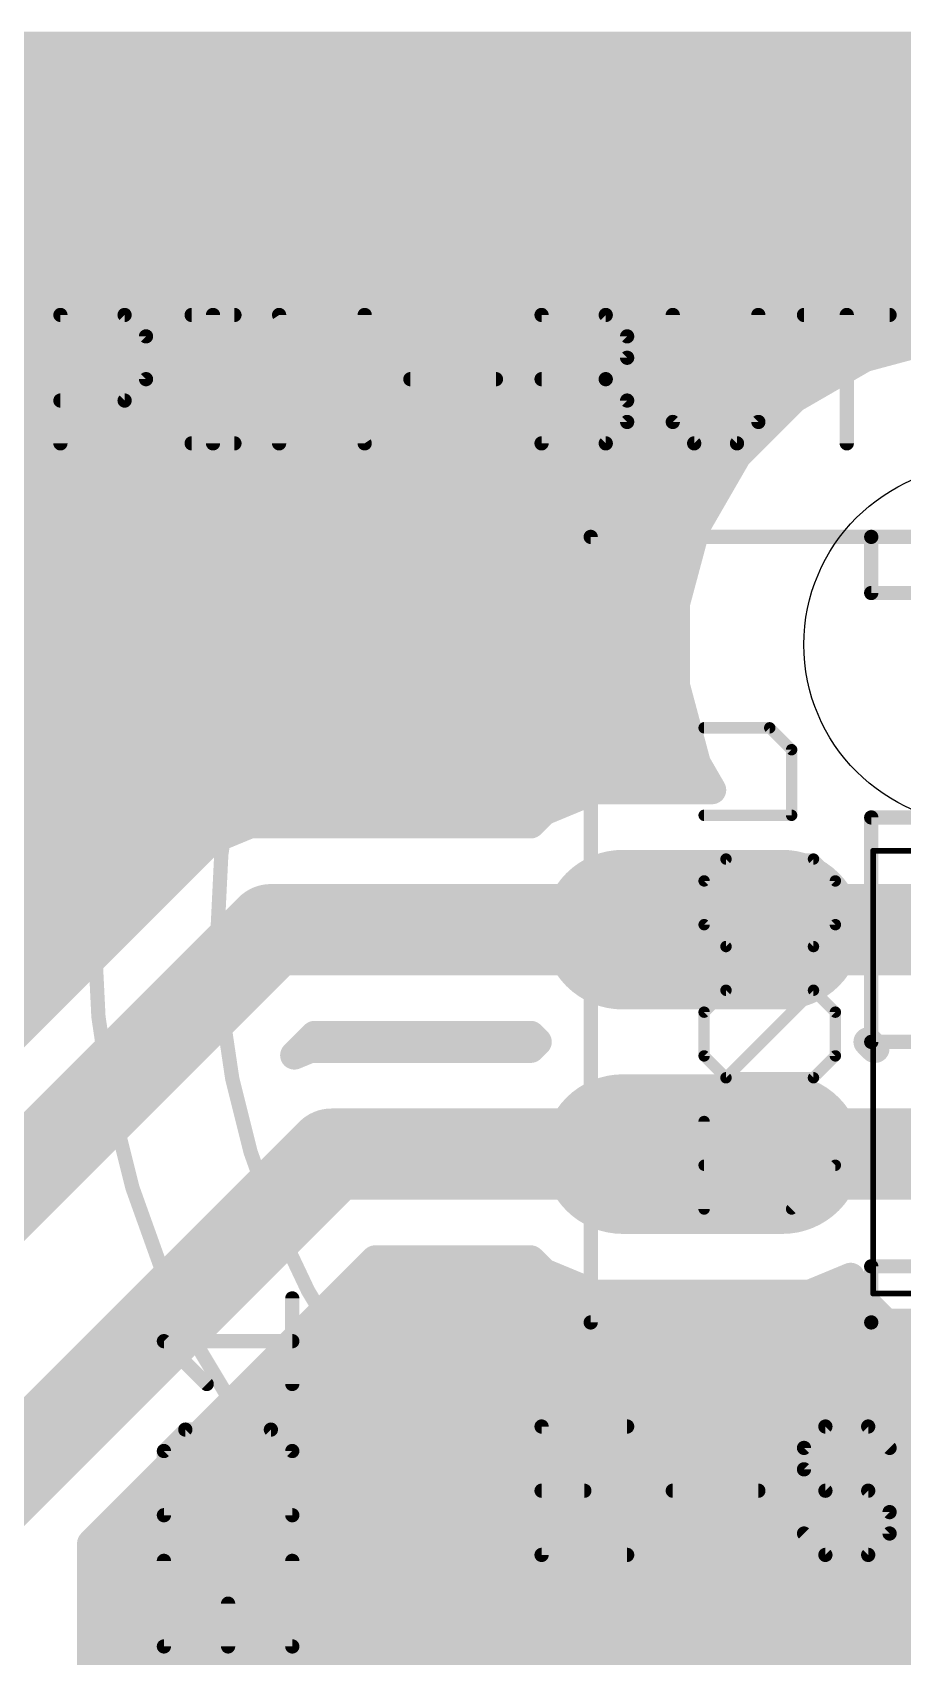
# Model space of a CAD drawing. Extents: x -15.2 to 43.2, y -12.7 to 63.2.
# Drawn here: x 5.5 to 13.25, y 39.24 to 53.71 of the extents above; entities that cross this region are included whole.
import ezdxf

# ---------------------------------------------------------------- set-up
doc = ezdxf.new("R2010")
doc.units = 0
for name, color, linetype in [('16', 175, 'CONTINUOUS'), ('17', 82, 'CONTINUOUS'), ('20', 7, 'CONTINUOUS'), ('21', 253, 'CONTINUOUS'), ('25', 253, 'CONTINUOUS'), ('27', 253, 'CONTINUOUS'), ('28', 253, 'CONTINUOUS'), ('40', 175, 'CONTINUOUS')]:
    doc.layers.add(name, color=color, linetype=linetype)

# ---------------------------------------------------------------- blocks, each defined once
blk = doc.blocks.new('LONGP100')
at = {"const_width": 1}
blk.add_lwpolyline([(-0.5, 0), (0.5, 0)], dxfattribs=at)
at = {"const_width": 0.5}
for points in [[(-0.5, 0.25, 1), (-0.5, -0.25)], [(0.5, -0.25, 1), (0.5, 0.25)]]:
    blk.add_lwpolyline(points, format="xyb", dxfattribs=at)

msp = doc.modelspace()

# ---------------------------------------------------------------- linework, layer by layer
at = {"layer": '16'}
for points, const_width in [([(0, 53.594), (27.94, 53.594)], 0.254), ([(0, 53.34), (27.94, 53.34)], 0.254), ([(0, 53.086), (27.94, 53.086)], 0.254), ([(0, 52.832), (27.94, 52.832)], 0.254), ([(0, 52.578), (27.94, 52.578)], 0.254), ([(0, 52.324), (27.94, 52.324)], 0.254), ([(0, 52.07), (27.94, 52.07)], 0.254), ([(0, 51.816), (27.94, 51.816)], 0.254), ([(0, 51.562), (27.94, 51.562)], 0.254), ([(0, 51.308), (27.94, 51.308)], 0.254), ([(0, 51.054), (27.94, 51.054)], 0.254), ([(13.6089, 51.003), (12.9112, 50.8161)], 0.254), ([(12.9112, 50.8161), (12.2858, 50.4549)], 0.254), ([(0, 50.8), (12.8834, 50.8)], 0.254), ([(0, 50.546), (12.4435, 50.546)], 0.254), ([(12.2858, 50.4549), (11.7751, 49.9442)], 0.254), ([(0, 50.292), (12.1228, 50.292)], 0.254), ([(0, 50.038), (11.8688, 50.038)], 0.254), ([(11.7751, 49.9442), (11.4139, 49.3188)], 0.254), ([(0, 49.784), (11.6825, 49.784)], 0.254), ([(0, 49.53), (11.5359, 49.53)], 0.254), ([(0, 49.276), (11.4025, 49.276)], 0.254), ([(11.4139, 49.3188), (11.227, 48.6211)], 0.254), ([(0, 49.022), (11.3344, 49.022)], 0.254), ([(0, 48.768), (11.2664, 48.768)], 0.254), ([(0, 48.514), (11.227, 48.514)], 0.254), ([(11.227, 48.6211), (11.227, 47.8989)], 0.254), ([(0, 48.26), (11.227, 48.26)], 0.254), ([(0, 48.006), (11.227, 48.006)], 0.254), ([(11.227, 47.8989), (11.4139, 47.2012)], 0.254), ([(0, 47.752), (11.2664, 47.752)], 0.254), ([(0, 47.498), (11.3344, 47.498)], 0.254), ([(0, 47.244), (11.4025, 47.244)], 0.254), ([(11.4139, 47.2012), (11.5506, 46.9646)], 0.254), ([(0, 46.99), (11.5359, 46.99)], 0.254), ([(10.5084, 46.9646), (10.051, 46.7751)], 0.254), ([(11.5506, 46.9646), (10.5084, 46.9646)], 0.254), ([(10.051, 46.7751), (9.9357, 46.6598)], 0.254), ([(0, 46.736), (10.0119, 46.736)], 0.254), ([(7.4331, 46.6598), (7.0876, 46.5167)], 0.254), ([(9.9357, 46.6598), (7.4331, 46.6598)], 0.254), ([(0, 46.482), (7.0529, 46.482)], 0.254), ([(7.0876, 46.5167), (2.0076, 41.4367)], 0.254), ([(0, 46.228), (6.7989, 46.228)], 0.254), ([(0, 45.974), (6.5449, 45.974)], 0.254), ([(7.62, 45.72), (2.54, 40.64)], 0.8128), ([(11.4672, 45.72), (7.62, 45.72)], 0.8128), ([(11.4672, 45.72), (13.875, 45.72)], 0.8128), ([(0, 45.72), (6.2909, 45.72)], 0.254), ([(0, 45.466), (6.0369, 45.466)], 0.254), ([(0, 45.212), (5.7829, 45.212)], 0.254), ([(0, 44.958), (5.5289, 44.958)], 0.254), ([(7.8293, 44.6003), (8.0093, 44.7802)], 0.254), ([(8.0093, 44.7802), (9.9357, 44.7802)], 0.254), ([(9.9357, 44.7802), (9.9959, 44.72)], 0.254), ([(7.9731, 44.6598), (7.8293, 44.6003)], 0.254), ([(7.9331, 44.704), (9.9799, 44.704)], 0.254), ([(9.9357, 44.6598), (7.9731, 44.6598)], 0.254), ([(9.9959, 44.72), (9.9357, 44.6598)], 0.254), ([(12.9385, 44.72), (12.9421, 44.7236)], 0.254), ([(12.9987, 44.6598), (12.9385, 44.72)], 0.254), ([(12.9421, 44.7236), (13.0059, 44.6598)], 0.254), ([(12.9545, 44.704), (12.9617, 44.704)], 0.254), ([(13.0059, 44.6598), (12.9987, 44.6598)], 0.254), ([(8.16, 43.72), (5.08, 40.64)], 0.8128), ([(11.4672, 43.72), (8.16, 43.72)], 0.8128), ([(11.4672, 43.72), (13.525, 43.72)], 0.8128), ([(13.525, 43.72), (13.97, 43.275)], 0.8128), ([(6.0198, 40.2507), (8.5493, 42.7802)], 0.254), ([(8.5493, 42.7802), (9.9357, 42.7802)], 0.254), ([(9.9357, 42.7802), (10.051, 42.6649)], 0.254), ([(8.4411, 42.672), (10.0439, 42.672)], 0.254), ([(10.051, 42.6649), (10.5084, 42.4754)], 0.254), ([(12.426, 42.4754), (12.7866, 42.6248)], 0.254), ([(12.7866, 42.6248), (12.7866, 42.5291)], 0.254), ([(10.5084, 42.4754), (12.426, 42.4754)], 0.254), ([(12.7866, 42.5291), (13.0991, 42.2166)], 0.254), ([(8.1871, 42.418), (12.8977, 42.418)], 0.254), ([(7.9331, 42.164), (27.94, 42.164)], 0.254), ([(13.0991, 42.2166), (14.8409, 42.2166)], 0.254), ([(7.6791, 41.91), (27.94, 41.91)], 0.254), ([(7.4251, 41.656), (27.94, 41.656)], 0.254), ([(7.1711, 41.402), (27.94, 41.402)], 0.254), ([(6.9171, 41.148), (27.94, 41.148)], 0.254), ([(6.6631, 40.894), (27.94, 40.894)], 0.254), ([(6.4091, 40.64), (27.94, 40.64)], 0.254), ([(6.0198, 36.6431), (6.0198, 40.2507)], 0.254), ([(6.1551, 40.386), (27.94, 40.386)], 0.254), ([(6.0198, 40.132), (27.94, 40.132)], 0.254), ([(6.0198, 39.878), (27.94, 39.878)], 0.254), ([(6.0198, 39.624), (27.94, 39.624)], 0.254), ([(6.0198, 39.37), (27.94, 39.37)], 0.254), ([(6.0198, 39.116), (27.94, 39.116)], 0.254)]:
    msp.add_lwpolyline(points, dxfattribs=dict(at, const_width=const_width))
for points, const_width in [([(12.8948, 50.8774, 1), (12.9277, 50.7547)], 0.127), ([(12.943, 50.7611, 1), (12.8795, 50.8711)], 0.127), ([(12.8834, 50.7365, 1), (12.8834, 50.8635)], 0.127), ([(12.4435, 50.4825, 1), (12.4435, 50.6095)], 0.127), ([(12.254, 50.5099, 1), (12.3175, 50.4)], 0.127), ([(12.3307, 50.41, 1), (12.2409, 50.4998)], 0.127), ([(12.1228, 50.2285, 1), (12.1228, 50.3555)], 0.127), ([(11.8688, 49.9745, 1), (11.8688, 50.1015)], 0.127), ([(11.7302, 49.9891, 1), (11.82, 49.8993)], 0.127), ([(11.83, 49.9125, 1), (11.7201, 49.976)], 0.127), ([(11.6825, 49.7205, 1), (11.6825, 49.8475)], 0.127), ([(11.5359, 49.4665, 1), (11.5359, 49.5935)], 0.127), ([(11.3589, 49.3505, 1), (11.4689, 49.287)], 0.127), ([(11.4753, 49.3023, 1), (11.3526, 49.3352)], 0.127), ([(11.4025, 49.2125, 1), (11.4025, 49.3395)], 0.127), ([(11.3344, 48.9585, 1), (11.3344, 49.0855)], 0.127), ([(11.2664, 48.7045, 1), (11.2664, 48.8315)], 0.127), ([(11.2905, 48.6211, 1), (11.1635, 48.6211)], 0.127), ([(11.1657, 48.6376, 1), (11.2883, 48.6047)], 0.127), ([(11.227, 48.4505, 1), (11.227, 48.5775)], 0.127), ([(11.227, 48.1965, 1), (11.227, 48.3235)], 0.127), ([(11.227, 47.9425, 1), (11.227, 48.0695)], 0.127), ([(11.2883, 47.9153, 1), (11.1657, 47.8824)], 0.127), ([(11.1635, 47.8989, 1), (11.2905, 47.8989)], 0.127), ([(11.2664, 47.6885, 1), (11.2664, 47.8155)], 0.127), ([(11.3344, 47.4345, 1), (11.3344, 47.5615)], 0.127), ([(11.4689, 47.233, 1), (11.3589, 47.1695)], 0.127), ([(11.4025, 47.1805, 1), (11.4025, 47.3075)], 0.127), ([(11.3526, 47.1848, 1), (11.4753, 47.2177)], 0.127), ([(10.5084, 47.0281, 1), (10.5084, 46.9011)], 0.127), ([(10.5327, 46.9059, 1), (10.4841, 47.0233)], 0.127), ([(11.4956, 46.9328, 1), (11.6056, 46.9963)], 0.127), ([(11.5359, 46.9265, 1), (11.5359, 47.0535)], 0.127), ([(11.5506, 46.9011, 1), (11.5506, 47.0281)], 0.127), ([(10.0267, 46.8338, 1), (10.0753, 46.7165)], 0.127), ([(10.0959, 46.7302, 1), (10.0061, 46.82)], 0.127), ([(7.4331, 46.7233, 1), (7.4331, 46.5963)], 0.127), ([(7.4574, 46.6011, 1), (7.4088, 46.7185)], 0.127), ([(9.8908, 46.7047, 1), (9.9806, 46.6149)], 0.127), ([(9.9357, 46.5963, 1), (9.9357, 46.7233)], 0.127), ([(10.0119, 46.6725, 1), (10.0119, 46.7995)], 0.127), ([(7.0633, 46.5754, 1), (7.1119, 46.4581)], 0.127), ([(7.1325, 46.4718, 1), (7.0427, 46.5616)], 0.127), ([(7.0529, 46.4185, 1), (7.0529, 46.5455)], 0.127), ([(6.7989, 46.1645, 1), (6.7989, 46.2915)], 0.127), ([(6.5449, 45.9105, 1), (6.5449, 46.0375)], 0.127), ([(7.62, 45.9232, 1), (7.62, 45.5168)], 0.4064), ([(7.7637, 45.5763, 1), (7.4763, 45.8637)], 0.4064), ([(11.4672, 45.9232, 1), (11.4672, 45.5168)], 0.4064), ([(11.4672, 45.5168, 1), (11.4672, 45.9232)], 0.4064), ([(6.2909, 45.6565, 1), (6.2909, 45.7835)], 0.127), ([(6.0369, 45.4025, 1), (6.0369, 45.5295)], 0.127), ([(5.7829, 45.1485, 1), (5.7829, 45.2755)], 0.127), ([(5.5289, 44.8945, 1), (5.5289, 45.0215)], 0.127), ([(8.0093, 44.8437, 1), (8.0093, 44.7167)], 0.127), ([(8.0542, 44.7353, 1), (7.9644, 44.8251)], 0.127), ([(9.9806, 44.8251, 1), (9.8908, 44.7353)], 0.127), ([(9.9357, 44.7167, 1), (9.9357, 44.8437)], 0.127), ([(7.805, 44.6589, 1), (7.8536, 44.5416)], 0.127), ([(7.9331, 44.7675, 1), (7.9331, 44.6405)], 0.127), ([(7.9731, 44.7233, 1), (7.9731, 44.5963)], 0.127), ([(7.9974, 44.6011, 1), (7.9488, 44.7185)], 0.127), ([(9.8908, 44.7047, 1), (9.9806, 44.6149)], 0.127), ([(9.9357, 44.5963, 1), (9.9357, 44.7233)], 0.127), ([(10.0408, 44.6751, 1), (9.951, 44.7649)], 0.127), ([(9.951, 44.6751, 1), (10.0408, 44.7649)], 0.127), ([(9.9799, 44.6405, 1), (9.9799, 44.7675)], 0.127), ([(12.9834, 44.7649, 1), (12.8936, 44.6751)], 0.127), ([(12.8936, 44.7649, 1), (12.9834, 44.6751)], 0.127), ([(12.987, 44.7685, 1), (12.8972, 44.6787)], 0.127), ([(12.9545, 44.7675, 1), (12.9545, 44.6405)], 0.127), ([(12.987, 44.6787, 1), (12.8972, 44.7685)], 0.127), ([(12.9987, 44.7233, 1), (12.9987, 44.5963)], 0.127), ([(12.9538, 44.6149, 1), (13.0436, 44.7047)], 0.127), ([(12.961, 44.6149, 1), (13.0508, 44.7047)], 0.127), ([(12.9617, 44.6405, 1), (12.9617, 44.7675)], 0.127), ([(13.0059, 44.5963, 1), (13.0059, 44.7233)], 0.127), ([(7.7844, 44.6452, 1), (7.8742, 44.5554)], 0.127), ([(8.16, 43.9232, 1), (8.16, 43.5168)], 0.4064), ([(8.3037, 43.5763, 1), (8.0163, 43.8637)], 0.4064), ([(11.4672, 43.9232, 1), (11.4672, 43.5168)], 0.4064), ([(11.4672, 43.5168, 1), (11.4672, 43.9232)], 0.4064), ([(13.6687, 43.8637, 1), (13.3813, 43.5763)], 0.4064), ([(8.5493, 42.8437, 1), (8.5493, 42.7167)], 0.127), ([(8.5942, 42.7353, 1), (8.5044, 42.8251)], 0.127), ([(9.9806, 42.8251, 1), (9.8908, 42.7353)], 0.127), ([(9.9357, 42.7167, 1), (9.9357, 42.8437)], 0.127), ([(8.4411, 42.7355, 1), (8.4411, 42.6085)], 0.127), ([(10.0753, 42.7235, 1), (10.0267, 42.6062)], 0.127), ([(10.0061, 42.62, 1), (10.0959, 42.7098)], 0.127), ([(10.0439, 42.6085, 1), (10.0439, 42.7355)], 0.127), ([(12.8501, 42.6248, 1), (12.7231, 42.6248)], 0.127), ([(12.8109, 42.5661, 1), (12.7623, 42.6834)], 0.127), ([(10.5084, 42.5389, 1), (10.5084, 42.4119)], 0.127), ([(10.4841, 42.4167, 1), (10.5327, 42.5341)], 0.127), ([(12.4017, 42.5341, 1), (12.4503, 42.4167)], 0.127), ([(12.426, 42.4119, 1), (12.426, 42.5389)], 0.127), ([(12.8315, 42.574, 1), (12.7417, 42.4842)], 0.127), ([(12.7231, 42.5291, 1), (12.8501, 42.5291)], 0.127), ([(8.1871, 42.4815, 1), (8.1871, 42.3545)], 0.127), ([(12.8977, 42.3545, 1), (12.8977, 42.4815)], 0.127), ([(7.9331, 42.2275, 1), (7.9331, 42.1005)], 0.127), ([(13.0991, 42.2801, 1), (13.0991, 42.1531)], 0.127), ([(13.0542, 42.1717, 1), (13.144, 42.2615)], 0.127), ([(7.6791, 41.9735, 1), (7.6791, 41.8465)], 0.127), ([(7.4251, 41.7195, 1), (7.4251, 41.5925)], 0.127), ([(7.1711, 41.4655, 1), (7.1711, 41.3385)], 0.127), ([(6.9171, 41.2115, 1), (6.9171, 41.0845)], 0.127), ([(6.6631, 40.9575, 1), (6.6631, 40.8305)], 0.127), ([(6.4091, 40.7035, 1), (6.4091, 40.5765)], 0.127), ([(6.0833, 40.2507, 1), (5.9563, 40.2507)], 0.127), ([(6.1551, 40.4495, 1), (6.1551, 40.3225)], 0.127), ([(5.9749, 40.2956, 1), (6.0647, 40.2058)], 0.127), ([(6.0198, 40.1955, 1), (6.0198, 40.0685)], 0.127), ([(6.0198, 39.9415, 1), (6.0198, 39.8145)], 0.127), ([(6.0198, 39.6875, 1), (6.0198, 39.5605)], 0.127), ([(6.0198, 39.4335, 1), (6.0198, 39.3065)], 0.127), ([(6.0198, 39.1795, 1), (6.0198, 39.0525)], 0.127)]:
    msp.add_lwpolyline(points, format="xyb", dxfattribs=dict(at, const_width=const_width))
at = {"layer": '20'}
msp.add_circle((13.97, 48.26), 1.6, dxfattribs=at)
at = {"layer": '21'}
for points, const_width in [([(13.97, 37.795, 1), (13.97, 53.645, 1), (13.97, 37.795)], 0.127), ([(13.97, 38.895, 1), (13.97, 52.545, 1), (13.97, 38.895)], 0.127), ([(10.47, 49.2518, 1), (10.47, 49.1882)], 0.0635), ([(10.5018, 49.22, 1), (10.4383, 49.22)], 0.0635), ([(12.97, 49.2518, 1), (12.97, 49.1882)], 0.0635), ([(13.0018, 49.22, 1), (12.9383, 49.22)], 0.0635), ([(12.97, 49.1882, 1), (12.97, 49.2518)], 0.0635), ([(12.97, 48.7518, 1), (12.97, 48.6882)], 0.0635), ([(12.9383, 48.72, 1), (13.0018, 48.72)], 0.0635), ([(12.97, 46.7518, 1), (12.97, 46.6882)], 0.0635), ([(13.0018, 46.72, 1), (12.9383, 46.72)], 0.0635), ([(12.97, 44.7518, 1), (12.97, 44.6882)], 0.0635), ([(12.9383, 44.72, 1), (13.0018, 44.72)], 0.0635), ([(12.97, 42.7518, 1), (12.97, 42.6882)], 0.0635), ([(13.0018, 42.72, 1), (12.9383, 42.72)], 0.0635), ([(10.47, 42.2518, 1), (10.47, 42.1882)], 0.0635), ([(12.97, 42.2518, 1), (12.97, 42.1882)], 0.0635), ([(12.97, 42.1882, 1), (12.97, 42.2518)], 0.0635), ([(10.4383, 42.22, 1), (10.5018, 42.22)], 0.0635), ([(12.9383, 42.22, 1), (13.0018, 42.22)], 0.0635)]:
    msp.add_lwpolyline(points, format="xyb", dxfattribs=dict(at, const_width=const_width))
at = {"layer": '21', "const_width": 0.127}
for points in [[(10.47, 42.22), (10.47, 49.22)], [(10.47, 49.22), (12.97, 49.22)], [(12.97, 49.22), (13.97, 49.22)], [(12.97, 48.72), (12.97, 49.22)], [(13.97, 48.72), (12.97, 48.72)], [(12.97, 44.72), (12.97, 46.72)], [(12.97, 46.72), (14.97, 46.72)], [(14.97, 44.72), (12.97, 44.72)], [(14.97, 42.72), (12.97, 42.72)], [(12.97, 42.72), (12.97, 42.22)], [(12.97, 42.22), (10.47, 42.22)], [(14.97, 42.22), (12.97, 42.22)]]:
    msp.add_lwpolyline(points, dxfattribs=at)
at = {"layer": '25', "const_width": 0.127}
for points in [[(7.8105, 41.6717), (7.8105, 42.4343)], [(7.0479, 41.6717), (6.6665, 42.053)], [(6.6665, 42.053), (7.8105, 42.053)], [(6.8572, 41.2649), (6.6665, 41.0743)], [(7.6198, 41.2649), (6.8572, 41.2649)], [(7.8105, 41.0743), (7.6198, 41.2649)], [(10.7948, 41.2925), (10.0321, 41.2925)], [(10.0321, 41.2925), (10.0321, 40.1485)], [(12.5616, 41.2925), (12.3709, 41.1018)], [(12.9429, 41.2925), (12.5616, 41.2925)], [(13.1335, 41.1018), (12.9429, 41.2925)], [(6.6665, 41.0743), (6.6665, 40.5023)], [(7.8105, 40.5023), (7.8105, 41.0743)], [(12.3709, 41.1018), (12.3709, 40.9111)], [(12.3709, 40.9111), (12.5616, 40.7205)], [(10.0321, 40.7205), (10.4134, 40.7205)], [(11.2015, 40.7205), (11.9642, 40.7205)], [(12.5616, 40.7205), (12.9429, 40.7205)], [(12.9429, 40.7205), (13.1335, 40.5298)], [(6.6665, 40.5023), (7.8105, 40.5023)], [(13.1335, 40.5298), (13.1335, 40.3392)], [(12.5616, 40.1485), (12.3709, 40.3392)], [(13.1335, 40.3392), (12.9429, 40.1485)], [(6.6665, 40.0955), (6.6665, 39.3329)], [(7.8105, 39.3329), (7.8105, 40.0955)], [(10.0321, 40.1485), (10.7948, 40.1485)], [(12.9429, 40.1485), (12.5616, 40.1485)], [(7.2385, 39.3329), (7.2385, 39.7142)], [(6.6665, 39.3329), (7.8105, 39.3329)]]:
    msp.add_lwpolyline(points, dxfattribs=at)
at = {"layer": '25', "const_width": 0.0635}
for points in [[(7.8422, 42.4343, 1), (7.7788, 42.4343)], [(6.6665, 42.0848, 1), (6.6665, 42.0213)], [(6.689, 42.0755, 1), (6.6441, 42.0306)], [(7.8105, 42.0213, 1), (7.8105, 42.0848)], [(7.0254, 41.6492, 1), (7.0703, 41.6941)], [(7.7788, 41.6717, 1), (7.8422, 41.6717)], [(6.8572, 41.2967, 1), (6.8572, 41.2332)], [(6.8796, 41.2425, 1), (6.8347, 41.2874)], [(7.6423, 41.2874, 1), (7.5974, 41.2425)], [(7.6198, 41.2332, 1), (7.6198, 41.2967)], [(10.0321, 41.3242, 1), (10.0321, 41.2607)], [(10.0639, 41.2925, 1), (10.0004, 41.2925)], [(10.7948, 41.2607, 1), (10.7948, 41.3242)], [(12.5616, 41.3242, 1), (12.5616, 41.2607)], [(12.584, 41.27, 1), (12.5391, 41.3149)], [(12.9653, 41.3149, 1), (12.9204, 41.27)], [(12.9429, 41.2607, 1), (12.9429, 41.3242)], [(6.6983, 41.0743, 1), (6.6348, 41.0743)], [(6.6441, 41.0967, 1), (6.689, 41.0518)], [(7.8422, 41.0743, 1), (7.7788, 41.0743)], [(7.788, 41.0518, 1), (7.833, 41.0967)], [(12.4026, 41.1018, 1), (12.3391, 41.1018)], [(12.3484, 41.1243, 1), (12.3933, 41.0794)], [(13.1111, 41.0794, 1), (13.156, 41.1243)], [(12.3933, 40.9336, 1), (12.3484, 40.8887)], [(12.3391, 40.9111, 1), (12.4026, 40.9111)], [(10.0321, 40.7522, 1), (10.0321, 40.6887)], [(10.4134, 40.6887, 1), (10.4134, 40.7522)], [(11.2015, 40.7522, 1), (11.2015, 40.6887)], [(11.9642, 40.6887, 1), (11.9642, 40.7522)], [(12.5616, 40.7522, 1), (12.5616, 40.6887)], [(12.5391, 40.698, 1), (12.584, 40.7429)], [(12.9653, 40.7429, 1), (12.9204, 40.698)], [(12.9429, 40.6887, 1), (12.9429, 40.7522)], [(6.6665, 40.534, 1), (6.6665, 40.4705)], [(6.6348, 40.5023, 1), (6.6983, 40.5023)], [(7.7788, 40.5023, 1), (7.8422, 40.5023)], [(7.8105, 40.4705, 1), (7.8105, 40.534)], [(13.1653, 40.5298, 1), (13.1018, 40.5298)], [(13.1111, 40.5074, 1), (13.156, 40.5523)], [(12.3933, 40.3616, 1), (12.3484, 40.3167)], [(13.156, 40.3167, 1), (13.1111, 40.3616)], [(13.1018, 40.3392, 1), (13.1653, 40.3392)], [(6.6983, 40.0955, 1), (6.6348, 40.0955)], [(7.8422, 40.0955, 1), (7.7788, 40.0955)], [(10.0321, 40.1803, 1), (10.0321, 40.1167)], [(10.0004, 40.1485, 1), (10.0639, 40.1485)], [(10.7948, 40.1167, 1), (10.7948, 40.1803)], [(12.5616, 40.1803, 1), (12.5616, 40.1167)], [(12.5391, 40.126, 1), (12.584, 40.171)], [(12.9204, 40.171, 1), (12.9653, 40.126)], [(12.9429, 40.1167, 1), (12.9429, 40.1803)], [(7.2703, 39.7142, 1), (7.2068, 39.7142)], [(6.6665, 39.3646, 1), (6.6665, 39.3011)], [(6.6348, 39.3329, 1), (6.6983, 39.3329)], [(7.2068, 39.3329, 1), (7.2703, 39.3329)], [(7.7788, 39.3329, 1), (7.8422, 39.3329)], [(7.8105, 39.3011, 1), (7.8105, 39.3646)]]:
    msp.add_lwpolyline(points, format="xyb", dxfattribs=at)
at = {"layer": '27', "const_width": 0.127}
for points in [[(5.7443, 50.0535), (5.7443, 51.1975)], [(5.7443, 51.1975), (6.3163, 51.1975)], [(6.3163, 51.1975), (6.5069, 51.0068)], [(6.9137, 51.1975), (7.295, 51.1975)], [(7.1044, 50.0535), (7.1044, 51.1975)], [(7.6933, 50.0535), (7.6933, 51.1975)], [(7.6933, 51.1975), (8.4559, 50.0535)], [(8.4559, 50.0535), (8.4559, 51.1975)], [(10.0321, 50.0535), (10.0321, 51.1975)], [(10.0321, 51.1975), (10.6041, 51.1975)], [(10.6041, 51.1975), (10.7947, 51.0068)], [(11.2015, 51.1975), (11.2015, 50.2442)], [(11.9641, 50.2442), (11.9641, 51.1975)], [(12.3709, 51.1975), (13.1335, 51.1975)], [(12.7522, 50.0535), (12.7522, 51.1975)], [(6.5069, 51.0068), (6.5069, 50.6255)], [(10.7947, 51.0068), (10.7947, 50.8162)], [(10.7947, 50.8162), (10.6041, 50.6255)], [(6.5069, 50.6255), (6.3163, 50.4348)], [(8.8627, 50.6255), (9.6253, 50.6255)], [(10.0321, 50.6255), (10.6041, 50.6255)], [(10.6041, 50.6255), (10.7947, 50.4348)], [(6.3163, 50.4348), (5.7443, 50.4348)], [(10.7947, 50.4348), (10.7947, 50.2442)], [(10.7947, 50.2442), (10.6041, 50.0535)], [(11.2015, 50.2442), (11.3921, 50.0535)], [(11.7735, 50.0535), (11.9641, 50.2442)], [(6.9137, 50.0535), (7.295, 50.0535)], [(10.6041, 50.0535), (10.0321, 50.0535)], [(11.3921, 50.0535), (11.7735, 50.0535)]]:
    msp.add_lwpolyline(points, dxfattribs=at)
at = {"layer": '27', "const_width": 0.0635}
for points in [[(5.776, 51.1975, 1), (5.7125, 51.1975)], [(5.7443, 51.2292, 1), (5.7443, 51.1657)], [(6.3387, 51.2199, 1), (6.2938, 51.175)], [(6.3163, 51.1657, 1), (6.3163, 51.2292)], [(6.9137, 51.2292, 1), (6.9137, 51.1657)], [(7.1361, 51.1975, 1), (7.0726, 51.1975)], [(7.295, 51.1657, 1), (7.295, 51.2292)], [(7.725, 51.1975, 1), (7.6615, 51.1975)], [(7.7197, 51.2151, 1), (7.6669, 51.1799)], [(8.4877, 51.1975, 1), (8.4242, 51.1975)], [(10.0638, 51.1975, 1), (10.0003, 51.1975)], [(10.0321, 51.2292, 1), (10.0321, 51.1657)], [(10.6265, 51.2199, 1), (10.5816, 51.175)], [(10.6041, 51.1657, 1), (10.6041, 51.2292)], [(11.2332, 51.1975, 1), (11.1697, 51.1975)], [(11.9959, 51.1975, 1), (11.9324, 51.1975)], [(12.3709, 51.2292, 1), (12.3709, 51.1657)], [(12.784, 51.1975, 1), (12.7204, 51.1975)], [(13.1335, 51.1657, 1), (13.1335, 51.2292)], [(6.5387, 51.0068, 1), (6.4752, 51.0068)], [(6.4845, 50.9844, 1), (6.5294, 51.0293)], [(10.8265, 51.0068, 1), (10.763, 51.0068)], [(10.7723, 50.9844, 1), (10.8172, 51.0293)], [(10.763, 50.8162, 1), (10.8265, 50.8162)], [(10.8172, 50.7937, 1), (10.7723, 50.8386)], [(6.4752, 50.6255, 1), (6.5387, 50.6255)], [(6.5294, 50.603, 1), (6.4845, 50.6479)], [(8.8627, 50.6572, 1), (8.8627, 50.5937)], [(9.6253, 50.5937, 1), (9.6253, 50.6572)], [(10.0321, 50.6572, 1), (10.0321, 50.5937)], [(10.6265, 50.6479, 1), (10.5816, 50.603)], [(10.5816, 50.6479, 1), (10.6265, 50.603)], [(10.6041, 50.5937, 1), (10.6041, 50.6572)], [(5.7443, 50.4666, 1), (5.7443, 50.4031)], [(6.2938, 50.4573, 1), (6.3387, 50.4124)], [(6.3163, 50.4031, 1), (6.3163, 50.4666)], [(10.8265, 50.4348, 1), (10.763, 50.4348)], [(10.7723, 50.4124, 1), (10.8172, 50.4573)], [(10.763, 50.2442, 1), (10.8265, 50.2442)], [(10.8172, 50.2217, 1), (10.7723, 50.2666)], [(11.2239, 50.2666, 1), (11.179, 50.2217)], [(11.1697, 50.2442, 1), (11.2332, 50.2442)], [(11.9324, 50.2442, 1), (11.9959, 50.2442)], [(11.9866, 50.2217, 1), (11.9417, 50.2666)], [(5.7125, 50.0535, 1), (5.776, 50.0535)], [(6.9137, 50.0853, 1), (6.9137, 50.0217)], [(7.0726, 50.0535, 1), (7.1361, 50.0535)], [(7.295, 50.0217, 1), (7.295, 50.0853)], [(7.6615, 50.0535, 1), (7.725, 50.0535)], [(8.4242, 50.0535, 1), (8.4877, 50.0535)], [(8.4295, 50.0359, 1), (8.4824, 50.0711)], [(10.0003, 50.0535, 1), (10.0638, 50.0535)], [(10.0321, 50.0853, 1), (10.0321, 50.0217)], [(10.5816, 50.076, 1), (10.6265, 50.031)], [(10.6041, 50.0217, 1), (10.6041, 50.0853)], [(11.3921, 50.0853, 1), (11.3921, 50.0217)], [(11.3697, 50.031, 1), (11.4146, 50.076)], [(11.751, 50.076, 1), (11.7959, 50.031)], [(11.7735, 50.0217, 1), (11.7735, 50.0853)], [(12.7204, 50.0535, 1), (12.784, 50.0535)]]:
    msp.add_lwpolyline(points, format="xyb", dxfattribs=at)
at = {"layer": '28', "const_width": 0.1016}
for points in [[(12.0655, 47.5186), (11.4808, 47.5186)], [(12.2604, 47.3237), (12.0655, 47.5186)], [(12.2604, 46.739), (12.2604, 47.3237)], [(11.4808, 46.739), (12.2604, 46.739)], [(11.6757, 46.3492), (11.4808, 46.1543)], [(12.4553, 46.3492), (11.6757, 46.3492)], [(11.6757, 45.5696), (12.4553, 46.3492)], [(12.6502, 46.1543), (12.4553, 46.3492)], [(11.4808, 46.1543), (11.4808, 45.7645)], [(12.6502, 45.7645), (12.6502, 46.1543)], [(11.4808, 45.7645), (11.6757, 45.5696)], [(12.4553, 45.5696), (12.6502, 45.7645)], [(11.6757, 45.5696), (12.4553, 45.5696)], [(11.6757, 45.1798), (11.4808, 44.9849)], [(12.4553, 45.1798), (11.6757, 45.1798)], [(11.6757, 44.4002), (12.4553, 45.1798)], [(12.6502, 44.9849), (12.4553, 45.1798)], [(11.4808, 44.9849), (11.4808, 44.5951)], [(12.6502, 44.5951), (12.6502, 44.9849)], [(11.4808, 44.5951), (11.6757, 44.4002)], [(12.4553, 44.4002), (12.6502, 44.5951)], [(11.6757, 44.4002), (12.4553, 44.4002)], [(11.4808, 43.2308), (11.4808, 44.0104)], [(12.6502, 43.6206), (11.4808, 43.6206)], [(12.2604, 43.2308), (12.6502, 43.6206)]]:
    msp.add_lwpolyline(points, dxfattribs=at)
at = {"layer": '28', "const_width": 0.0508}
for points in [[(11.4808, 47.544, 1), (11.4808, 47.4932)], [(12.0835, 47.5365, 1), (12.0475, 47.5006)], [(12.0655, 47.4932, 1), (12.0655, 47.544)], [(12.2858, 47.3237, 1), (12.235, 47.3237)], [(12.2424, 47.3057, 1), (12.2784, 47.3416)], [(11.4808, 46.7644, 1), (11.4808, 46.7136)], [(12.235, 46.739, 1), (12.2858, 46.739)], [(12.2604, 46.7136, 1), (12.2604, 46.7644)], [(11.6757, 46.3746, 1), (11.6757, 46.3238)], [(11.6937, 46.3312, 1), (11.6577, 46.3672)], [(12.4733, 46.3672, 1), (12.4373, 46.3312)], [(12.4733, 46.3312, 1), (12.4373, 46.3672)], [(12.4553, 46.3238, 1), (12.4553, 46.3746)], [(11.4628, 46.1723, 1), (11.4988, 46.1363)], [(11.5062, 46.1543, 1), (11.4554, 46.1543)], [(12.6756, 46.1543, 1), (12.6248, 46.1543)], [(12.6322, 46.1363, 1), (12.6682, 46.1723)], [(11.4988, 45.7825, 1), (11.4628, 45.7465)], [(11.4554, 45.7645, 1), (11.5062, 45.7645)], [(12.6248, 45.7645, 1), (12.6756, 45.7645)], [(12.6682, 45.7465, 1), (12.6322, 45.7825)], [(11.6577, 45.5876, 1), (11.6937, 45.5516)], [(11.6757, 45.595, 1), (11.6757, 45.5442)], [(11.6577, 45.5516, 1), (11.6937, 45.5876)], [(12.4373, 45.5876, 1), (12.4733, 45.5516)], [(12.4553, 45.5442, 1), (12.4553, 45.595)], [(11.6757, 45.2052, 1), (11.6757, 45.1544)], [(11.6937, 45.1618, 1), (11.6577, 45.1978)], [(12.4733, 45.1978, 1), (12.4373, 45.1618)], [(12.4733, 45.1618, 1), (12.4373, 45.1978)], [(12.4553, 45.1544, 1), (12.4553, 45.2052)], [(11.4628, 45.0029, 1), (11.4988, 44.9669)], [(11.5062, 44.9849, 1), (11.4554, 44.9849)], [(12.6756, 44.9849, 1), (12.6248, 44.9849)], [(12.6322, 44.9669, 1), (12.6682, 45.0029)], [(11.4988, 44.6131, 1), (11.4628, 44.5771)], [(11.4554, 44.5951, 1), (11.5062, 44.5951)], [(12.6248, 44.5951, 1), (12.6756, 44.5951)], [(12.6682, 44.5771, 1), (12.6322, 44.6131)], [(11.6577, 44.4182, 1), (11.6937, 44.3822)], [(11.6757, 44.4256, 1), (11.6757, 44.3748)], [(11.6577, 44.3822, 1), (11.6937, 44.4182)], [(12.4373, 44.4182, 1), (12.4733, 44.3822)], [(12.4553, 44.3748, 1), (12.4553, 44.4256)], [(11.5062, 44.0104, 1), (11.4554, 44.0104)], [(11.4808, 43.646, 1), (11.4808, 43.5952)], [(12.6682, 43.6026, 1), (12.6322, 43.6386)], [(12.6502, 43.5952, 1), (12.6502, 43.646)], [(12.2424, 43.2488, 1), (12.2784, 43.2128)], [(11.4554, 43.2308, 1), (11.5062, 43.2308)]]:
    msp.add_lwpolyline(points, format="xyb", dxfattribs=at)
at = {"layer": '40', "const_width": 0.0508}
for points in [[(12.987, 46.423), (12.987, 42.477)], [(14.953, 46.423), (12.987, 46.423)], [(12.987, 42.477), (14.953, 42.477)]]:
    msp.add_lwpolyline(points, dxfattribs=at)
at = {"layer": '40', "const_width": 0.0254}
for points in [[(12.9997, 46.423, 1), (12.9743, 46.423)], [(12.987, 46.4357, 1), (12.987, 46.4103)], [(12.987, 42.4897, 1), (12.987, 42.4643)], [(12.9743, 42.477, 1), (12.9997, 42.477)]]:
    msp.add_lwpolyline(points, format="xyb", dxfattribs=at)

# ---------------------------------------------------------------- block references
at = {"layer": '17', "xscale": 1.4224, "yscale": 1.4224, "rotation": 180}
for p in [(11.4672, 45.72), (11.4672, 45.72), (11.4672, 43.72), (11.4672, 43.72)]:
    msp.add_blockref('LONGP100', p, dxfattribs=at)

doc.saveas('drawing.dxf')
